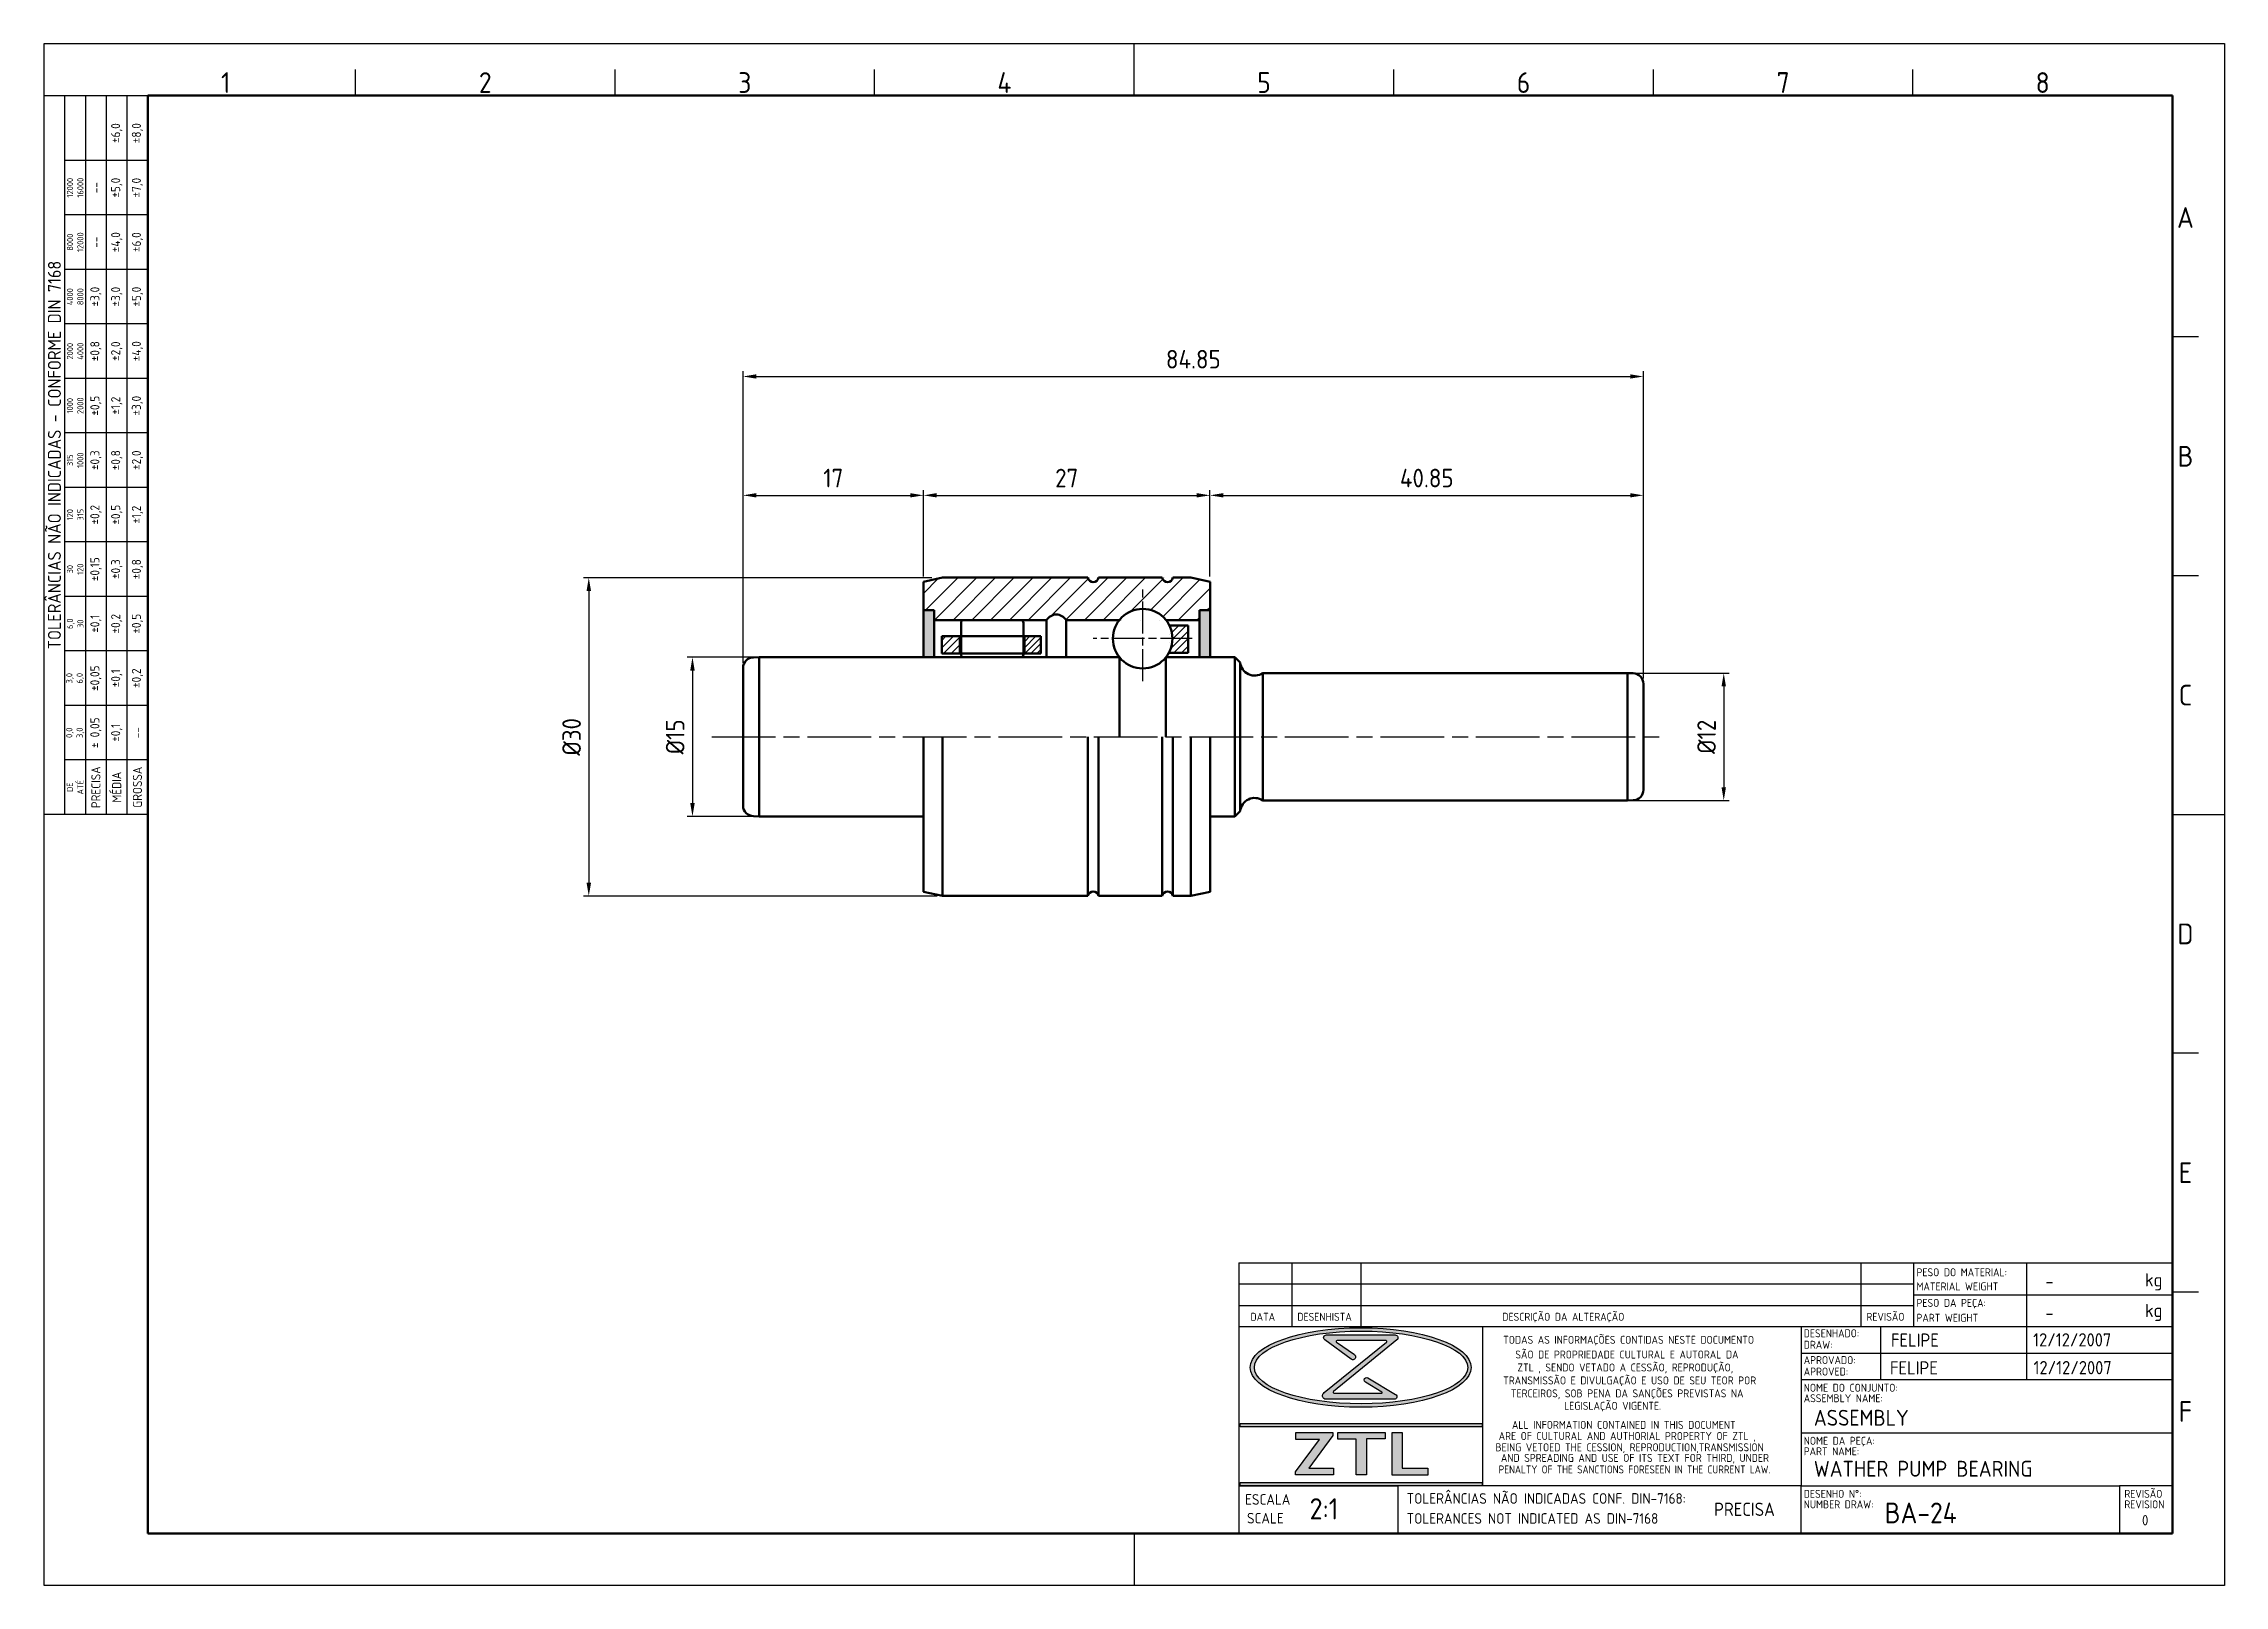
# Model space of a CAD drawing. Extents: x 0 to 205, y 0 to 145.
import ezdxf
from ezdxf.enums import TextEntityAlignment as Align

# ---------------------------------------------------------------- set-up
doc = ezdxf.new("R2010")
doc.units = 0
doc.header["$LTSCALE"] = 0.5
for name, pattern in [('AM_ISO02W050', [7.5, 6, -1.5]), ('AM_ISO08W050', [18, 12, -1.5, 3, -1.5]), ('AM_ISO08W050x2', [9, 6, -0.75, 1.5, -0.75])]:
    doc.linetypes.add(name, pattern=pattern)
doc.layers.get('0').update_dxf_attribs({"linetype": 'CONTINUOUS'})
doc.layers.get('Defpoints').update_dxf_attribs({"linetype": 'CONTINUOUS'})
for name, color, linetype, lineweight in [('AM_0', 7, 'CONTINUOUS', 50), ('AM_3', 6, 'AM_ISO02W050', 25), ('AM_5', 3, 'CONTINUOUS', 25), ('AM_7', 4, 'AM_ISO08W050', 25), ('AM_8', 1, 'CONTINUOUS', 25), ('AM_BOR', 7, 'CONTINUOUS', 50)]:
    doc.layers.add(name, color=color, linetype=linetype, lineweight=lineweight)
doc.styles.add('ACISOTS', font='isocp.shx', dxfattribs={"height": 1})
doc.styles.get("Standard").update_dxf_attribs({"font": 'ISOCP.SHX'})
doc.dimstyles.new('AM_ISO', dxfattribs={"dimtxt": 3.5, "dimasz": 2.5, "dimexe": 1, "dimexo": 1, "dimgap": 1.5, "dimtad": 1, "dimdsep": 46, "dimtxsty": 'Standard', "dimcen": 0, "dimclrd": 256, "dimclre": 256, "dimclrt": 2, "dimadec": 0, "dimazin": 2, "dimtp": 0.1, "dimtm": 0.1, "dimtfac": 0.71, "dimtdec": 3, "dimtmove": 0, "dimatfit": 3, "dimfxl": 1, "dimlwd": -1, "dimlwe": -1, "dimarcsym": 0})

# ---------------------------------------------------------------- blocks, each defined once
blk = doc.blocks.new('A3 ZTL')
for p, q in [((19.57, 280.82), (19.57, 9.78)), ((401.17, 280.82), (19.57, 280.82)), ((401.17, 9.78), (401.17, 280.82)), ((19.57, 9.78), (401.17, 9.78))]:
    blk.add_line(p, q)
at = {"layer": 'AM_BOR', "color": 135, "lineweight": 25}
for p, q in [((0, 0), (0, 290.61)), ((0, 290.61), (410.96, 290.61)), ((205.48, 280.82), (205.48, 290.61)), ((410.96, 290.61), (410.96, 0)), ((58.71, 280.82), (58.71, 285.71)), ((107.63, 280.82), (107.63, 285.71)), ((156.56, 280.82), (156.56, 285.71)), ((254.4, 280.82), (254.4, 285.71)), ((303.33, 280.82), (303.33, 285.71)), ((352.25, 280.82), (352.25, 285.71)), ((3.91, 145.3), (3.91, 280.82)), ((7.83, 280.82), (7.83, 145.3)), ((11.74, 280.82), (11.74, 145.3)), ((15.66, 145.3), (15.66, 280.82)), ((19.57, 268.59), (3.91, 268.59)), ((19.57, 258.32), (3.91, 258.32)), ((19.57, 248.04), (3.91, 248.04)), ((19.57, 237.77), (3.91, 237.77)), ((406.07, 235.32), (401.17, 235.32)), ((19.57, 227.5), (3.91, 227.5)), ((19.57, 217.22), (3.91, 217.22)), ((19.57, 206.95), (3.91, 206.95)), ((19.57, 196.67), (3.91, 196.67)), ((406.07, 190.31), (401.17, 190.31)), ((19.57, 186.4), (3.91, 186.4)), ((19.57, 176.13), (3.91, 176.13)), ((19.57, 165.85), (3.91, 165.85)), ((19.57, 155.58), (3.91, 155.58)), ((401.17, 145.3), (410.96, 145.3)), ((406.07, 100.29), (401.17, 100.29)), ((406.07, 55.28), (401.17, 55.28)), ((205.48, 9.78), (205.48, 0)), ((410.96, 0), (0, 0))]:
    blk.add_line(p, q, dxfattribs=at)
blk.add_lwpolyline([(19.57, 145.3), (0, 145.3), (0, 280.82), (19.57, 280.82)], close=True, dxfattribs=at)
at = {"layer": 'AM_BOR', "color": 135, "lineweight": 25, "style": 'ACISOTS'}
for s, p in [('1', (34.25, 283.27)), ('2', (83.17, 283.27)), ('3', (132.09, 283.27)), ('4', (181.02, 283.27)), ('5', (229.94, 283.27)), ('6', (278.86, 283.27)), ('7', (327.79, 283.27)), ('8', (376.71, 283.27)), ('A', (403.62, 257.83)), ('B', (403.62, 212.82)), ('C', (403.62, 167.81)), ('D', (403.62, 122.8)), ('E', (403.62, 77.79)), ('F', (403.62, 32.78))]:
    blk.add_text(s, height=3.91, dxfattribs=at).set_placement(p, align=Align.MIDDLE)
at = {"layer": 'AM_BOR', "color": 135, "lineweight": 25, "attachment_point": 5, "rotation": 90}
for s, insert, char_height, width in [('±6,0', (13.7, 273.73), 1.712, 10.274), ('±8,0', (17.61, 273.73), 1.712, 10.274), ('12000\\P16000', (5.87, 263.45), 1.174, 10.274), ('--', (9.78, 263.45), 1.712, 10.274), ('±5,0', (13.7, 263.45), 1.712, 10.274), ('±7,0', (17.61, 263.45), 1.712, 10.274), ('±4,0', (13.7, 253.18), 1.712, 10.274), ('±6,0', (17.61, 253.18), 1.712, 10.274), ('8000\\P12000', (5.87, 253.18), 1.174, 10.274), ('--', (9.78, 253.18), 1.712, 10.274), ('{\\Fisocp.shx|c0;TOLERÂNCIAS NÃO INDICADAS - CONFORME DIN 7168}', (1.96, 213.06), 2.4462, 135.5186), ('4000\\P8000', (5.87, 242.91), 1.174, 10.274), ('±3,0', (9.78, 242.91), 1.712, 10.274), ('±3,0', (13.7, 242.91), 1.712, 10.274), ('±5,0', (17.61, 242.91), 1.712, 10.274), ('±0,8', (9.78, 232.63), 1.712, 10.274), ('±2,0', (13.7, 232.63), 1.712, 10.274), ('±4,0', (17.61, 232.63), 1.712, 10.274), ('2000\\P4000', (5.87, 232.63), 1.174, 10.274), ('1000\\P2000', (5.87, 222.36), 1.174, 10.274), ('±0,5', (9.78, 222.36), 1.712, 10.274), ('±1,2', (13.7, 222.36), 1.712, 10.274), ('±3,0', (17.61, 222.36), 1.712, 10.274), ('±0,3', (9.78, 212.08), 1.712, 10.274), ('±0,8', (13.7, 212.08), 1.712, 10.274), ('±2,0', (17.61, 212.08), 1.712, 10.274), ('315\\P1000', (5.87, 212.08), 1.174, 10.274), ('120\\P315', (5.87, 201.81), 1.174, 10.274), ('±0,2', (9.78, 201.81), 1.712, 10.274), ('±0,5', (13.7, 201.81), 1.712, 10.274), ('±1,2', (17.61, 201.81), 1.712, 10.274), ('±0,15', (9.78, 191.54), 1.712, 10.274), ('±0,3', (13.7, 191.54), 1.712, 10.274), ('±0,8', (17.61, 191.54), 1.712, 10.274), ('30\\P120', (5.87, 191.54), 1.174, 10.274), ('6,0\\P30', (5.87, 181.26), 1.174, 10.274), ('±0,1', (9.78, 181.26), 1.712, 10.274), ('±0,2', (13.7, 181.26), 1.712, 10.274), ('±0,5', (17.61, 181.26), 1.712, 10.274), ('±0,05', (9.78, 170.99), 1.712, 10.274), ('±0,2', (17.61, 170.99), 1.712, 10.274), ('3,0\\P6,0', (5.87, 170.99), 1.174, 10.274), ('±0,1', (13.7, 170.99), 1.712, 10.274), ('0,0\\P3,0', (5.87, 160.71), 1.174, 10.274), ('± 0,05', (9.78, 160.71), 1.712, 10.274), ('\\pt4.69206;±0,1', (13.7, 160.71), 1.7123, 10.274), ('--', (17.61, 160.71), 1.712, 10.274), ('PRECISA', (9.78, 150.44), 1.712, 10.274), ('MÉDIA', (13.7, 150.44), 1.712, 10.274), ('GROSSA', (17.61, 150.44), 1.712, 10.274), ('{\\Fisocp.shx|c0;DE\\PATÉ}', (5.87, 150.44), 1.1742, 10.274)]:
    blk.add_mtext(s, dxfattribs=dict(at, insert=insert, char_height=char_height, width=width))
blk = doc.blocks.new('LEGENDAZTL-1')
at = {"layer": 'AM_8'}
h = blk.add_hatch(color=135, dxfattribs=at)
edge = h.paths.add_edge_path()
edge.add_ellipse((23.01, 31.29), major_axis=(20.82, 0), ratio=0.359907, start_angle=191.4592, end_angle=452.8175)
edge.add_ellipse((23.01, 31.29), major_axis=(20.82, 0), ratio=0.359907, start_angle=92.8175, end_angle=191.4592)
edge = h.paths.add_edge_path(flags=16)
edge.add_ellipse((23.07, 31.29), major_axis=(20.11, 0), ratio=0.340664, start_angle=93.067, end_angle=371.4592)
edge.add_ellipse((23.07, 31.29), major_axis=(20.11, 0), ratio=0.340664, start_angle=11.4592, end_angle=93.067)
h = blk.add_hatch(color=135, dxfattribs=at)
edge = h.paths.add_edge_path()
edge.add_line((27.86, 36.04), (16.14, 26.55))
edge.add_arc((16.46, 25.96), 0.662, 118.1409, 270)
edge.add_line((16.46, 25.3), (29.34, 25.3))
edge.add_arc((29.33, 25.79), 0.488, 271.9685, 418.9108)
edge.add_line((29.58, 26.21), (24.36, 29.35))
edge.add_arc((24.11, 28.95), 0.475, 58.6682, 238.8052)
edge.add_line((23.87, 28.54), (26.98, 26.65))
edge.add_arc((26.92, 26.56), 0.12, -90, 54.6545, ccw=False)
edge.add_line((26.92, 26.44), (17.93, 26.44))
edge.add_arc((17.96, 26.6), 0.167, 129.2364, 260.8226, ccw=False)
edge.add_line((17.86, 26.73), (29.79, 36.47))
edge.add_arc((29.47, 36.9), 0.529, 306.0702, 450)
edge.add_line((29.47, 37.43), (16.54, 37.43))
edge.add_arc((16.52, 36.92), 0.513, 87.7272, 233.7471)
edge.add_line((16.21, 36.5), (21.18, 32.86))
edge.add_arc((21.5, 33.28), 0.527, 232.4714, 414.7334)
edge.add_line((21.81, 33.71), (18.46, 36.07))
edge.add_arc((18.53, 36.2), 0.144, 90, 242.5235, ccw=False)
edge.add_line((18.53, 36.35), (27.78, 36.35))
edge.add_arc((27.75, 36.17), 0.176, -50.9964, 80.7655, ccw=False)
for points in [[(0.28, 20.1), (45.87, 20.1), (45.87, 20.7), (0.28, 20.7)], [(10.71, 11.65), (10.71, 11.05), (17.9, 11.05), (17.9, 12.32), (13.24, 12.32), (17.77, 18.44), (17.77, 19.04), (10.78, 19.04), (10.78, 17.71), (15.21, 17.71)], [(18.7, 17.78), (22.17, 17.78), (22.17, 11.05), (24.07, 11.05), (24.07, 17.84), (27.63, 17.84), (27.63, 19.04), (18.7, 19.04)], [(35.62, 11.02), (35.62, 12.32), (30.79, 12.32), (30.79, 19.04), (28.93, 19.04), (28.93, 11.02)], [(45.87, 9.6), (0.28, 9.6), (0.28, 9), (45.87, 9)]]:
    blk.add_hatch(color=135, dxfattribs=at).paths.add_polyline_path(points)
at = {"layer": 'AM_8', "color": 135}
for p, q in [((0, 51), (176, 51)), ((0, 51), (0, 0)), ((10, 51), (10, 39)), ((23, 51), (23, 39)), ((117.25, 51), (117.25, 39)), ((127.25, 39), (127.25, 51)), ((148.5, 51), (148.5, 45)), ((176, 0), (176, 51)), ((127.25, 47), (0, 47)), ((0, 43), (127.25, 43)), ((127.25, 45), (176, 45)), ((148.5, 45), (148.5, 39)), ((0, 39), (106, 39)), ((16.54, 37.43), (29.47, 37.43)), ((45.93, 39), (45.93, 9)), ((106, 39), (106, 20)), ((106, 39), (176, 39)), ((121, 39), (121, 29)), ((148.5, 39), (148.5, 29)), ((106, 34), (176, 34)), ((106, 29), (176, 29)), ((0.28, 20.1), (0.28, 20.7)), ((0.28, 20.7), (45.87, 20.7)), ((45.87, 20.7), (45.87, 20.1)), ((45.87, 20.1), (0.28, 20.1)), ((10.71, 11.65), (15.21, 17.71)), ((10.78, 17.71), (10.78, 19.04)), ((10.78, 19.04), (17.77, 19.04)), ((15.21, 17.71), (10.78, 17.71)), ((17.77, 18.44), (13.24, 12.32)), ((17.77, 19.04), (17.77, 18.44)), ((18.7, 17.78), (18.7, 19.04)), ((18.7, 19.04), (27.63, 19.04)), ((22.17, 17.78), (18.7, 17.78)), ((22.17, 11.05), (22.17, 17.78)), ((24.07, 17.84), (24.07, 11.05)), ((27.63, 17.84), (24.07, 17.84)), ((27.63, 19.04), (27.63, 17.84)), ((28.93, 11.02), (28.93, 19.04)), ((28.93, 19.04), (30.79, 19.04)), ((30.79, 19.04), (30.79, 12.32)), ((106, 20), (106, 9)), ((106, 19), (176, 19)), ((0, 9), (30, 9)), ((106, 9), (0, 9)), ((0.28, 9.6), (45.87, 9.6)), ((0.28, 9), (0.28, 9.6)), ((45.87, 9), (0.28, 9)), ((10.71, 11.05), (10.71, 11.65)), ((17.9, 11.05), (10.71, 11.05)), ((13.24, 12.32), (17.9, 12.32)), ((17.9, 12.32), (17.9, 11.05)), ((24.07, 11.05), (22.17, 11.05)), ((35.62, 11.02), (28.93, 11.02)), ((30, 9), (30, 0)), ((30.79, 12.32), (35.62, 12.32)), ((35.62, 12.32), (35.62, 11.02)), ((45.87, 9.6), (45.87, 9)), ((106, 0), (106, 9)), ((106, 9), (166, 9)), ((176, 9), (166, 9)), ((166, 9), (166, 0)), ((0, 0), (176, 0))]:
    blk.add_line(p, q, dxfattribs=at)
blk.add_lwpolyline([(16.54, 37.43), (29.47, 37.43, -0.726075), (29.79, 36.47), (17.86, 26.73, 0.646844), (17.93, 26.44), (26.92, 26.44, 0.730915), (26.98, 26.65), (23.87, 28.54, -1.001197), (24.36, 29.35), (29.58, 26.21, -0.746343), (29.34, 25.3), (16.46, 25.3, -0.780296), (16.14, 26.55), (27.86, 36.04, 0.647932), (27.78, 36.35), (18.53, 36.35, 0.78497), (18.46, 36.07), (21.81, 33.71, -1.019937), (21.18, 32.86), (16.21, 36.5, -0.740095), (16.54, 37.43, -0.257794)], format="xyb", dxfattribs=at)
for centre, major_axis, ratio in [((23.01, 31.29), (-20.82, 0), 0.359907), ((23.07, 31.29), (-20.11, 0), 0.340664)]:
    blk.add_ellipse(centre, major_axis=major_axis, ratio=ratio, dxfattribs=at)
for s, height, p in [('PESO DO MATERIAL:', 1.5, (127.75, 48.48)), ('MATERIAL WEIGHT', 1.5, (127.75, 45.82)), ('kg', 2.5, (170.83, 46.56)), ('DATA', 1.5, (2.22, 40.09)), ('DESENHISTA', 1.5, (11.05, 40.09)), ('DESCRIÇÃO DA ALTERAÇÃO', 1.5, (49.68, 40.09)), ('REVISÃO', 1.5, (118.32, 40.09)), ('PESO DA PEÇA:', 1.5, (127.75, 42.71)), ('PART WEIGHT', 1.5, (127.75, 39.91)), ('kg', 2.5, (170.83, 40.79)), ('TODAS AS INFORMAÇÕES CONTIDAS NESTE DOCUMENTO', 1.5, (49.85, 35.75)), ('DESENHADO:', 1.5, (106.5, 36.98)), ('SÃO DE PROPRIEDADE CULTURAL E AUTORAL DA', 1.5, (52.14, 32.98)), ('APROVADO:', 1.5, (106.5, 31.93)), ('DRAW:', 1.5, (106.5, 34.82)), ('TRANSMISSÃO E DIVULGAÇÃO E USO DE SEU TEOR POR', 1.5, (49.85, 28.1)), ('ZTL , SENDO VETADO A CESSÃO, REPRODUÇÃO,', 1.5, (52.53, 30.54)), ('APROVED:', 1.5, (106.5, 29.77)), ('TERCEIROS, SOB PENA DA SANÇÕES PREVISTAS NA', 1.5, (51.3, 25.66)), ('LEGISLAÇÃO VIGENTE.', 1.5, (61.33, 23.31)), ('ASSEMBLY NAME:', 1.5, (106.5, 24.74)), ('NOME DO CONJUNTO:', 1.5, (106.5, 26.72)), ('ALL INFORMATION CONTAINED IN THIS DOCUMENT', 1.5, (51.5, 19.72)), ('BEING VETOED THE CESSION, REPRODUCTION,TRANSMISSION', 1.5, (48.41, 15.49)), ('ARE OF CULTURAL AND AUTHORIAL PROPERTY OF ZTL ,', 1.5, (49, 17.62)), ('NOME DA PEÇA:', 1.5, (106.5, 16.72)), ('AND SPREADING AND USE OF ITS TEXT FOR THIRD, UNDER', 1.5, (49.42, 13.49)), ('PART NAME:', 1.5, (106.5, 14.74)), ('TOLERÂNCIAS NÃO INDICADAS CONF. DIN-7168:', 2, (31.66, 5.6)), ('DESENHO N%%d:', 1.5, (106.5, 6.72)), ('REVISÃO', 1.5, (166.93, 6.72)), ('ESCALA', 2, (1.21, 5.42)), ('NUMBER DRAW:', 1.5, (106.5, 4.74)), ('REVISION', 1.5, (166.93, 4.74)), ('SCALE', 2, (1.57, 1.88)), ('TOLERANCES NOT INDICATED AS DIN-7168', 2, (31.66, 1.83))]:
    blk.add_text(s, height=height, dxfattribs=at).set_placement(p)
at = {"layer": 'AM_8', "color": 135, "width": 0.95}
blk.add_text('PENALTY OF THE SANCTIONS FORESEEN IN THE CURRENT LAW.', height=1.5, dxfattribs=at).set_placement((48.99, 11.32))
at = {"layer": 'AM_8', "color": 135}
for tag, height, p in [('PESO', 2.5, (152.06, 47.53)), ('PESO', 2.5, (152.06, 41.58)), ('DESN.', 2.5, (122.94, 36.44)), ('DATADES', 2.5, (149.73, 36.5)), ('APROV', 2.5, (122.75, 31.22)), ('DATAAPROV', 2.5, (149.81, 31.25)), ('CONJUNTO', 3, (108.41, 21.81)), ('PEÇA', 3, (108.4, 12.2)), ('NºDESENHO', 3.91, (121.76, 3.88))]:
    blk.add_attdef(tag, text='', height=height, dxfattribs=at).set_placement(p, align=Align.MIDDLE_LEFT)
at = {"layer": 'AM_8', "color": 135, "style": 'ACISOTS'}
for tag, p, height in [('GEN-TITLE-SCA{12.7}', (13.36, 2.64), 4), ('GEN-TITLE-DWG{30.6}', (92.5, -2.65), 2)]:
    blk.add_attdef(tag, p, '', height=height, dxfattribs=at)
at = {"layer": 'AM_8', "color": 135}
for tag, height, p in [('TOL.N.IND', 2.5, (95.33, 4.56)), ('REV.', 1.96, (170.86, 2.49))]:
    blk.add_attdef(tag, text='', height=height, dxfattribs=at).set_placement(p, align=Align.MIDDLE_CENTER)
blk = doc.blocks.new('*D30')
at = {"layer": 'AM_5'}
for p, q in [((65.88, 86.96), (65.88, 114.43)), ((67.13, 113.93), (149.48, 113.93)), ((150.73, 85.46), (150.73, 114.43))]:
    blk.add_line(p, q, dxfattribs=at)
for points in [[(67.13, 114.14), (67.13, 113.73), (65.88, 113.93)], [(149.48, 114.14), (149.48, 113.73), (150.73, 113.93)]]:
    blk.add_solid(points, dxfattribs=at)
at = {"layer": 'Defpoints', "color": 0}
for p in [(150.73, 113.93), (65.88, 86.46), (150.73, 84.96)]:
    blk.add_point(p, dxfattribs=at)
at = {"layer": 'AM_5', "color": 3, "insert": (108.31, 115.56), "char_height": 1.75, "attachment_point": 5}
blk.add_mtext('84.85', dxfattribs=at)
blk = doc.blocks.new('*D31')
at = {"layer": 'AM_5'}
for p, q in [((65.88, 86.96), (65.88, 103.23)), ((82.88, 95.08), (82.88, 103.23)), ((67.13, 102.73), (81.63, 102.73))]:
    blk.add_line(p, q, dxfattribs=at)
for points in [[(67.13, 102.94), (67.13, 102.53), (65.88, 102.73)], [(81.63, 102.94), (81.63, 102.53), (82.88, 102.73)]]:
    blk.add_solid(points, dxfattribs=at)
at = {"layer": 'Defpoints', "color": 0}
for p in [(82.88, 102.73), (82.88, 94.58), (65.88, 86.46)]:
    blk.add_point(p, dxfattribs=at)
at = {"layer": 'AM_5', "color": 3, "insert": (74.38, 104.36), "char_height": 1.75, "attachment_point": 5}
blk.add_mtext('17', dxfattribs=at)
blk = doc.blocks.new('*D32')
at = {"layer": 'AM_5'}
for p, q in [((82.88, 95.08), (82.88, 103.23)), ((109.88, 95.08), (109.88, 103.23)), ((84.13, 102.73), (108.63, 102.73))]:
    blk.add_line(p, q, dxfattribs=at)
for points in [[(84.13, 102.94), (84.13, 102.53), (82.88, 102.73)], [(108.63, 102.94), (108.63, 102.53), (109.88, 102.73)]]:
    blk.add_solid(points, dxfattribs=at)
at = {"layer": 'Defpoints', "color": 0}
for p in [(109.88, 102.73), (82.88, 94.58), (109.88, 94.58)]:
    blk.add_point(p, dxfattribs=at)
at = {"layer": 'AM_5', "color": 3, "insert": (96.38, 104.36), "char_height": 1.75, "attachment_point": 5}
blk.add_mtext('27', dxfattribs=at)
blk = doc.blocks.new('*D33')
at = {"layer": 'AM_5'}
for p, q in [((109.88, 95.08), (109.88, 103.23)), ((150.73, 85.46), (150.73, 103.23)), ((111.13, 102.73), (149.48, 102.73))]:
    blk.add_line(p, q, dxfattribs=at)
for points in [[(111.13, 102.94), (111.13, 102.53), (109.88, 102.73)], [(149.48, 102.94), (149.48, 102.53), (150.73, 102.73)]]:
    blk.add_solid(points, dxfattribs=at)
at = {"layer": 'Defpoints', "color": 0}
for p in [(150.73, 102.73), (109.88, 94.58), (150.73, 84.96)]:
    blk.add_point(p, dxfattribs=at)
at = {"layer": 'AM_5', "color": 3, "insert": (130.31, 104.36), "char_height": 1.75, "attachment_point": 5}
blk.add_mtext('40.85', dxfattribs=at)
blk = doc.blocks.new('*D34')
at = {"layer": 'AM_5'}
for p, q in [((149.73, 85.97), (158.8, 85.97)), ((158.3, 84.72), (158.3, 75.22)), ((149.73, 73.97), (158.8, 73.97))]:
    blk.add_line(p, q, dxfattribs=at)
for points in [[(158.09, 84.72), (158.51, 84.72), (158.3, 85.97)], [(158.09, 75.22), (158.51, 75.22), (158.3, 73.97)]]:
    blk.add_solid(points, dxfattribs=at)
at = {"layer": 'Defpoints', "color": 0}
for p in [(149.23, 85.97), (149.23, 73.97), (158.3, 73.97)]:
    blk.add_point(p, dxfattribs=at)
at = {"layer": 'AM_5', "color": 3, "insert": (156.68, 79.97), "char_height": 1.75, "attachment_point": 5, "rotation": 90}
blk.add_mtext('%%C12', dxfattribs=at)
blk = doc.blocks.new('*D35')
at = {"layer": 'AM_5'}
for p, q in [((66.88, 87.47), (60.61, 87.47)), ((61.11, 86.22), (61.11, 73.72)), ((66.88, 72.47), (60.61, 72.47))]:
    blk.add_line(p, q, dxfattribs=at)
for points in [[(60.9, 86.22), (61.32, 86.22), (61.11, 87.47)], [(60.9, 73.72), (61.32, 73.72), (61.11, 72.47)]]:
    blk.add_solid(points, dxfattribs=at)
at = {"layer": 'Defpoints', "color": 0}
for p in [(67.38, 87.47), (61.11, 72.47), (67.38, 72.47)]:
    blk.add_point(p, dxfattribs=at)
at = {"layer": 'AM_5', "color": 3, "insert": (59.48, 79.97), "char_height": 1.75, "attachment_point": 5, "rotation": 90}
blk.add_mtext('%%C15', dxfattribs=at)
blk = doc.blocks.new('*D36')
at = {"layer": 'AM_5'}
for p, q in [((83.68, 94.97), (50.84, 94.97)), ((51.34, 93.72), (51.34, 66.22)), ((84.18, 64.97), (50.84, 64.97))]:
    blk.add_line(p, q, dxfattribs=at)
for points in [[(51.13, 93.72), (51.55, 93.72), (51.34, 94.97)], [(51.13, 66.22), (51.55, 66.22), (51.34, 64.97)]]:
    blk.add_solid(points, dxfattribs=at)
at = {"layer": 'Defpoints', "color": 0}
for p in [(84.18, 94.97), (51.34, 64.97), (84.68, 64.97)]:
    blk.add_point(p, dxfattribs=at)
at = {"layer": 'AM_5', "color": 3, "insert": (49.72, 79.97), "char_height": 1.75, "attachment_point": 5, "rotation": 90}
blk.add_mtext('%%C30', dxfattribs=at)

msp = doc.modelspace()

# ---------------------------------------------------------------- hatches: boundary and pattern name
at = {"layer": 'AM_3'}
h = msp.add_hatch(dxfattribs=at)
h.set_pattern_fill('ANSI31', color=256, scale=15, style=0)
h.paths.add_polyline_path([(78.278, 102.972), (76.724, 102.972), (76.724, 95.972), (83.474, 95.972), (83.474, 99.972, -0.2679492)])
h.paths.add_polyline_path([(83.474, 63.972), (76.724, 63.972), (76.724, 56.972), (78.278, 56.972, -0.2679492), (83.474, 59.972)])
h = msp.add_hatch(dxfattribs=at)
h.set_pattern_fill('ANSI31', color=256, scale=15, style=0)
h.paths.add_polyline_path([(86.474, 95.972), (90.224, 99.722), (90.224, 102.972), (88.671, 102.972, -0.2679492), (83.474, 99.972), (83.474, 95.972)])
h.paths.add_polyline_path([(90.224, 56.972), (90.224, 60.222), (86.474, 63.972), (83.474, 63.972), (83.474, 59.972, -0.2679492), (88.671, 56.972)])
at = {"layer": 'AM_8'}
h = msp.add_hatch(dxfattribs=at)
h.set_pattern_fill('_U', color=256, scale=1.25, angle=45, style=0, pattern_type=0)
h.set_pattern_definition([(45, (0, -8.841), (-0.883883, 0.883883), [])])
edge = h.paths.add_edge_path()
edge.add_line((82.883, 94.575), (82.883, 91.894))
edge.add_line((82.883, 91.894), (83.883, 91.894))
edge.add_line((83.883, 91.894), (83.883, 90.974))
edge.add_line((83.883, 90.974), (94.48, 90.974))
edge.add_arc((95.4, 90.426), 1.071, 30.76755, 149.23245, ccw=False)
edge.add_line((96.32, 90.974), (101.34, 90.974))
edge.add_arc((103.538, 89.224), 2.809, 38.53574, 141.46426, ccw=False)
edge.add_line((105.735, 90.974), (108.883, 90.974))
edge.add_line((108.883, 90.974), (108.883, 91.894))
edge.add_line((108.883, 91.894), (109.883, 91.894))
edge.add_line((109.883, 91.894), (109.883, 94.575))
edge.add_line((109.883, 94.575), (108.083, 94.974))
edge.add_line((108.083, 94.974), (106.383, 94.974))
edge.add_arc((105.883, 95.065), 0.508, 190.31778, 349.68222, ccw=False)
edge.add_line((105.383, 94.974), (99.383, 94.974))
edge.add_arc((98.883, 95.065), 0.508, 190.31778, 349.68222, ccw=False)
edge.add_line((98.383, 94.974), (84.683, 94.974))
edge.add_line((84.683, 94.974), (82.883, 94.575))
for points in [[(82.883, 91.894), (82.883, 87.474), (83.883, 87.474), (83.883, 91.894)], [(108.883, 91.894), (108.883, 87.474), (109.883, 87.474), (109.883, 91.894)]]:
    msp.add_hatch(color=256, dxfattribs=at).paths.add_polyline_path(points)
h = msp.add_hatch(dxfattribs=at)
h.set_pattern_fill('_U', color=256, scale=0.5, angle=45, style=0, pattern_type=0)
h.set_pattern_definition([(45, (10.94724, -13.2997), (-0.3535534, 0.3535534), [])])
edge = h.paths.add_edge_path()
edge.add_line((107.814, 87.892), (107.814, 90.471))
edge.add_line((107.814, 90.471), (106.055, 90.471))
edge.add_arc((103.538, 89.224), 2.809, -28.29949, 26.35237, ccw=False)
edge.add_line((106.011, 87.892), (107.814, 87.892))
h = msp.add_hatch(dxfattribs=at)
h.set_pattern_fill('_U', color=256, scale=0.5, angle=45, style=0, pattern_type=0)
h.set_pattern_definition([(45, (19.71893, -13.2997), (-0.3535534, 0.3535534), [])])
h.paths.add_polyline_path([(84.599, 89.449), (84.599, 87.822), (86.311, 87.822), (86.311, 89.449)])
h = msp.add_hatch(dxfattribs=at)
h.set_pattern_fill('_U', color=256, scale=0.4, angle=45, style=0, pattern_type=0)
h.set_pattern_definition([(45, (16.19185, -13.2997), (-0.2828427, 0.2828427), [])])
h.paths.add_polyline_path([(92.387, 89.449), (92.387, 87.822), (93.926, 87.822), (93.926, 89.449)])

# ---------------------------------------------------------------- linework, layer by layer
at = {"layer": 'AM_0'}
for p, q in [((84.683, 94.974), (82.883, 94.575)), ((82.883, 87.474), (82.883, 94.575)), ((84.683, 94.974), (98.383, 94.974)), ((99.383, 94.974), (105.383, 94.974)), ((106.383, 94.974), (108.083, 94.974)), ((108.083, 94.974), (109.883, 94.575)), ((109.883, 94.575), (109.883, 87.474)), ((82.883, 91.894), (83.883, 91.894)), ((83.883, 91.894), (83.883, 87.474)), ((83.883, 90.974), (94.48, 90.974)), ((94.48, 90.974), (94.48, 87.474)), ((96.32, 90.974), (101.34, 90.974)), ((96.32, 90.974), (96.32, 87.474)), ((105.735, 90.974), (108.883, 90.974)), ((106.055, 90.471), (107.814, 90.471)), ((107.814, 90.471), (107.814, 87.892)), ((109.883, 91.894), (108.883, 91.894)), ((108.883, 91.894), (108.883, 87.474)), ((86.311, 89.449), (84.599, 89.449)), ((84.599, 89.449), (84.599, 87.822)), ((92.387, 89.449), (86.311, 89.449)), ((86.311, 87.822), (86.311, 89.449)), ((93.926, 89.449), (92.387, 89.449)), ((92.387, 89.449), (92.387, 87.822)), ((93.926, 87.822), (93.926, 89.449)), ((65.883, 73.488), (65.883, 86.461)), ((67.383, 87.474), (66.857, 87.46)), ((67.383, 87.474), (101.34, 87.474)), ((67.383, 87.474), (67.383, 72.474)), ((84.599, 87.822), (86.311, 87.822)), ((86.311, 87.822), (92.387, 87.822)), ((92.387, 87.822), (93.926, 87.822)), ((101.34, 87.474), (101.34, 79.974)), ((105.735, 87.474), (112.233, 87.474)), ((105.735, 87.474), (105.735, 79.974)), ((107.814, 87.892), (106.011, 87.892)), ((112.233, 87.474), (112.733, 86.974)), ((112.233, 87.474), (112.233, 72.474)), ((112.733, 72.974), (112.733, 86.974)), ((114.858, 85.974), (149.233, 85.974)), ((114.858, 85.974), (114.858, 73.974)), ((149.233, 85.974), (149.759, 85.96)), ((149.233, 85.974), (149.233, 73.974)), ((150.733, 84.961), (150.733, 74.988)), ((82.883, 65.373), (82.883, 79.974)), ((84.683, 79.974), (84.683, 64.974)), ((98.383, 64.974), (98.383, 79.974)), ((99.383, 64.974), (99.383, 79.974)), ((105.383, 64.974), (105.383, 79.974)), ((106.383, 64.974), (106.383, 79.974)), ((108.083, 79.974), (108.083, 64.974)), ((109.883, 79.974), (109.883, 65.373)), ((149.233, 73.974), (149.759, 73.988)), ((67.383, 72.474), (66.857, 72.488)), ((82.883, 72.474), (67.383, 72.474)), ((112.233, 72.474), (109.883, 72.474)), ((112.233, 72.474), (112.733, 72.974)), ((149.233, 73.974), (114.858, 73.974)), ((84.683, 64.974), (82.883, 65.373)), ((98.383, 64.974), (84.683, 64.974)), ((105.383, 64.974), (99.383, 64.974)), ((108.083, 64.974), (106.383, 64.974)), ((108.083, 64.974), (109.883, 65.373))]:
    msp.add_line(p, q, dxfattribs=at)
msp.add_lwpolyline([(86.678, 87.474), (92.043, 87.474, 0.4142136), (92.293, 87.724), (92.293, 90.724, 0.4142136), (92.043, 90.974), (86.678, 90.974, 0.4142136), (86.428, 90.724), (86.428, 87.724, 0.4142136)], format="xyb", close=True, dxfattribs=at)
msp.add_circle((103.538, 89.224), 2.809, dxfattribs=at)
for centre, radius, start, end in [((98.883, 95.065), 0.508, 190.31778, 349.68222), ((105.883, 95.065), 0.508, 190.31778, 349.68222), ((95.4, 90.426), 1.071, 30.76755, 149.23245), ((66.883, 86.461), 1, 91.5, 180), ((114.093, 87.106), 1.366, 185.51978, 304.07798), ((149.733, 84.961), 1, 0, 88.5), ((114.093, 72.843), 1.366, 55.92202, 174.48022), ((149.733, 74.988), 1, 271.5, 0), ((66.883, 73.488), 1, 180, 268.5), ((98.883, 64.883), 0.508, 10.31778, 169.68222), ((105.883, 64.883), 0.508, 10.31778, 169.68222)]:
    msp.add_arc(centre, radius, start, end, dxfattribs=at)
at = {"layer": 'AM_7', "linetype": 'AM_ISO08W050x2'}
for p, q in [((103.538, 85.218), (103.538, 94.148)), ((108.205, 89.224), (98.87, 89.224))]:
    msp.add_line(p, q, dxfattribs=at)
at = {"layer": 'AM_7'}
msp.add_line((62.949, 79.974), (152.74, 79.974), dxfattribs=at)

# ---------------------------------------------------------------- block references
at = {"layer": 'AM_0', "lineweight": 0, "xscale": 0.5, "yscale": 0.5, "zscale": 0.5}
msp.add_blockref('A3 ZTL', (0, 0), dxfattribs=at)
at = {"layer": 'AM_0', "lineweight": 0}
ref = msp.add_blockref('LEGENDAZTL-1', (112.587, 4.892), dxfattribs=dict(at, xscale=0.5, yscale=0.5, zscale=0.5))
ref.add_attrib('GEN-TITLE-SCA{12.7}', '2:1', (119.266, 6.214), dxfattribs={"layer": 'AM_8', "color": 135, "height": 2, "style": 'ACISOTS'})
ref.add_attrib('DATAAPROV', '12/12/2007', dxfattribs={"layer": 'AM_8', "color": 135, "height": 1.25}).set_placement((187.492, 20.52), align=Align.MIDDLE_LEFT)
ref.add_attrib('DATADES', '12/12/2007', dxfattribs={"layer": 'AM_8', "color": 135, "height": 1.25}).set_placement((187.452, 23.141), align=Align.MIDDLE_LEFT)
ref.add_attrib('APROV', 'FELIPE', dxfattribs={"layer": 'AM_8', "color": 135, "height": 1.25}).set_placement((173.962, 20.501), align=Align.MIDDLE_LEFT)
ref.add_attrib('PESO', '-', dxfattribs={"layer": 'AM_8', "color": 135, "height": 1.25}).set_placement((188.618, 28.656), align=Align.MIDDLE_LEFT)
ref.add_attrib('PEÇA', 'WATHER PUMP BEARING', dxfattribs={"layer": 'AM_8', "color": 135, "height": 1.5}).set_placement((166.786, 10.99), align=Align.MIDDLE_LEFT)
ref.add_attrib('CONJUNTO', 'ASSEMBLY', dxfattribs={"layer": 'AM_8', "color": 135, "height": 1.5}).set_placement((166.79, 15.797), align=Align.MIDDLE_LEFT)
ref.add_attrib('NºDESENHO', 'BA-24', dxfattribs={"layer": 'AM_8', "color": 135, "height": 1.9556}).set_placement((173.467, 6.831), align=Align.MIDDLE_LEFT)
ref.add_attrib('REV.', '0', dxfattribs={"layer": 'AM_8', "color": 135, "height": 0.978}).set_placement((198.016, 6.137), align=Align.MIDDLE_CENTER)
ref.add_attrib('TOL.N.IND', 'PRECISA', dxfattribs={"layer": 'AM_8', "color": 135, "height": 1.25}).set_placement((160.25, 7.172), align=Align.MIDDLE_CENTER)
ref.add_attrib('DESN.', 'FELIPE', dxfattribs={"layer": 'AM_8', "color": 135, "height": 1.25}).set_placement((174.057, 23.114), align=Align.MIDDLE_LEFT)
ref.add_attrib('PESO', '-', dxfattribs={"layer": 'AM_8', "color": 135, "height": 1.25}).set_placement((188.618, 25.681), align=Align.MIDDLE_LEFT)

# ---------------------------------------------------------------- dimensions: what is measured, and where the dimension line sits
at = {"layer": 'AM_5'}
for base, p1, p2, picture, middle in [((150.733, 113.934), (65.883, 86.461), (150.733, 84.961), '*D30', (108.308, 115.559)), ((82.883, 102.735), (65.883, 86.461), (82.883, 94.575), '*D31', (74.383, 104.36)), ((109.883, 102.735), (82.883, 94.575), (109.883, 94.575), '*D32', (96.383, 104.36)), ((150.733, 102.735), (109.883, 94.575), (150.733, 84.961), '*D33', (130.308, 104.36))]:
    dim = msp.add_linear_dim(base=base, p1=p1, p2=p2, dimstyle='AM_ISO', override={"dimscale": 0.5, "dimclrt": 3, "dimadec": 2, "dimtp": 0, "dimtdec": 2}, dxfattribs=at)
    dim.commit()
    dim.dimension.update_dxf_attribs({"geometry": picture, "text_midpoint": middle})
for base, p1, p2, text, picture, middle in [((51.343, 64.974), (84.183, 94.974), (84.683, 64.974), '%%C30', '*D36', (49.718, 79.974)), ((61.107, 72.474), (67.383, 87.474), (67.383, 72.474), '%%C15', '*D35', (59.482, 79.974)), ((158.303, 73.974), (149.233, 85.974), (149.233, 73.974), '%%C12', '*D34', (156.678, 79.974))]:
    dim = msp.add_linear_dim(base=base, p1=p1, p2=p2, angle=90, text=text, dimstyle='AM_ISO', override={"dimscale": 0.5, "dimclrt": 3, "dimadec": 2, "dimtp": 0, "dimtdec": 2}, dxfattribs=at)
    dim.commit()
    dim.dimension.update_dxf_attribs({"geometry": picture, "text_midpoint": middle})

doc.saveas('drawing.dxf')
